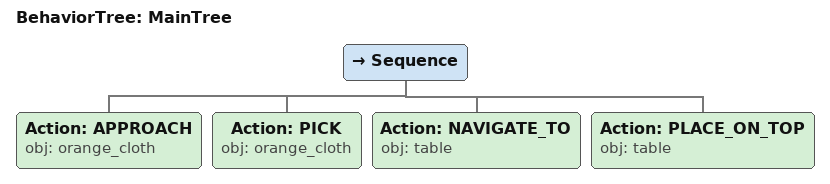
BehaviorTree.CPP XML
<root main_tree_to_execute="MainTree">
  <BehaviorTree ID="MainTree">
    <Sequence>
      <!-- Approach orange_cloth -->
      <Action ID="APPROACH" obj="orange_cloth" />
      <!-- Pick orange_cloth -->
      <Action ID="PICK" obj="orange_cloth" />
      <!-- Navigate to table (place toward top edge of table) -->
      <Action ID="NAVIGATE_TO" obj="table" />
      <!-- Place on table -->
      <Action ID="PLACE_ON_TOP" obj="table" />
    </Sequence>
  </BehaviorTree>
</root>
